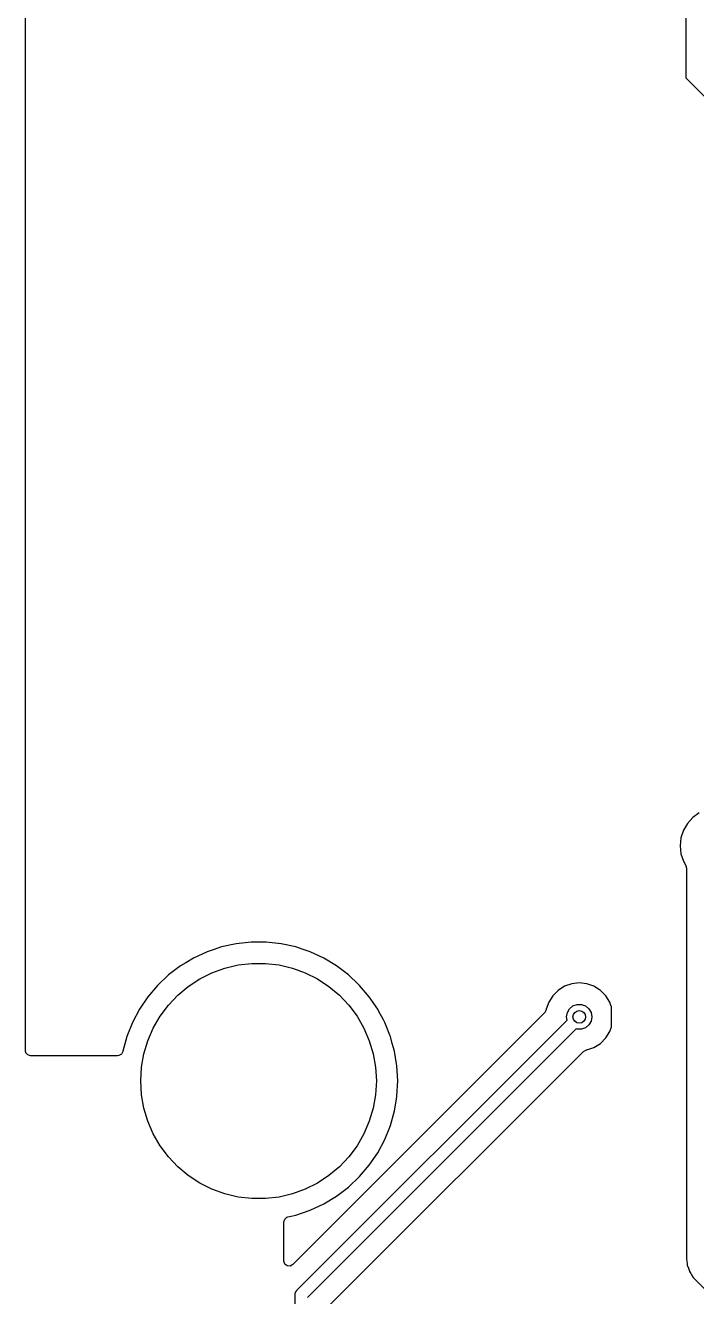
# Model space of a CAD drawing. Extents: x 3.96 to 7.44, y -5.28 to -1.66.
# Drawn here: x 3.962 to 4.59, y -4.062 to -2.873 of the extents above; entities that cross this region are included whole.
import ezdxf

# ---------------------------------------------------------------- set-up
doc = ezdxf.new("R2010")
doc.units = 0
doc.header["$MEASUREMENT"] = 0
doc.layers.add('BLACK', color=7, linetype='CONTINUOUS')

msp = doc.modelspace()

# ---------------------------------------------------------------- linework, layer by layer
at = {"layer": 'BLACK', "linetype": 'CONTINUOUS'}
for p, q in [((4.57984, -2.71817), (4.57984, -2.92163)), ((3.96183, -3.83148), (3.96183, -2.72852)), ((4.57984, -2.92163), (4.63902, -2.98081)), ((4.58615, -3.61351), (4.58116, -3.61905)), ((4.59218, -3.60913), (4.58615, -3.61351)), ((4.57743, -3.6255), (4.57513, -3.63259)), ((4.58116, -3.61905), (4.57743, -3.6255)), ((4.57743, -3.6255), (4.57743, -3.6255)), ((4.57513, -3.63259), (4.57435, -3.64)), ((4.57513, -3.63259), (4.57513, -3.63259)), ((4.57435, -3.64), (4.57513, -3.64741)), ((4.57513, -3.64741), (4.57513, -3.64741)), ((4.57513, -3.64741), (4.57743, -3.6545)), ((4.57743, -3.6545), (4.57743, -3.6545)), ((4.57743, -3.6545), (4.57973, -3.65848)), ((4.57973, -3.65848), (4.5798, -3.6586)), ((4.5798, -3.6586), (4.58045, -3.66104)), ((4.58045, -3.66104), (4.58045, -4.02281)), ((4.15895, -3.73158), (4.14519, -3.73461)), ((4.17295, -3.73006), (4.15895, -3.73158)), ((4.18705, -3.73006), (4.17295, -3.73006)), ((4.17295, -3.73006), (4.17295, -3.73006)), ((4.20105, -3.73158), (4.18705, -3.73006)), ((4.18705, -3.73006), (4.18705, -3.73006)), ((4.21481, -3.73461), (4.20105, -3.73158)), ((4.11905, -3.74503), (4.11179, -3.74939)), ((4.13183, -3.73911), (4.11905, -3.74503)), ((4.11905, -3.74503), (4.11905, -3.74503)), ((4.13758, -3.73718), (4.13183, -3.73911)), ((4.13183, -3.73911), (4.13183, -3.73911)), ((4.13183, -3.73911), (4.13183, -3.73911)), ((4.13183, -3.73911), (4.13183, -3.73911)), ((4.14519, -3.73461), (4.13758, -3.73718)), ((4.22066, -3.73658), (4.21481, -3.73461)), ((4.22817, -3.73911), (4.22066, -3.73658)), ((4.24095, -3.74503), (4.22817, -3.73911)), ((4.22817, -3.73911), (4.22817, -3.73911)), ((4.22817, -3.73911), (4.22817, -3.73911)), ((4.25303, -3.75229), (4.24095, -3.74503)), ((4.24095, -3.74503), (4.24095, -3.74503)), ((4.24095, -3.74503), (4.24095, -3.74503)), ((4.24095, -3.74503), (4.24095, -3.74503)), ((4.10442, -3.75423), (4.09575, -3.76082)), ((4.10697, -3.75229), (4.10442, -3.75423)), ((4.11179, -3.74939), (4.10697, -3.75229)), ((4.13634, -3.75878), (4.14838, -3.75439)), ((4.14838, -3.75439), (4.16086, -3.75144)), ((4.16086, -3.75144), (4.17359, -3.74995)), ((4.17359, -3.74995), (4.18641, -3.74995)), ((4.18641, -3.74995), (4.19914, -3.75144)), ((4.19914, -3.75144), (4.21162, -3.75439)), ((4.21162, -3.75439), (4.22366, -3.75878)), ((4.26158, -3.7588), (4.25303, -3.75229)), ((4.09575, -3.76082), (4.08552, -3.77051)), ((4.09575, -3.76082), (4.09575, -3.76082)), ((4.11417, -3.77158), (4.12488, -3.76453)), ((4.12488, -3.76453), (4.13634, -3.75878)), ((4.22366, -3.75878), (4.23512, -3.76453)), ((4.23512, -3.76453), (4.24583, -3.77158)), ((4.26425, -3.76082), (4.26158, -3.7588)), ((4.2735, -3.76958), (4.26425, -3.76082)), ((4.26425, -3.76082), (4.26425, -3.76082)), ((4.26425, -3.76082), (4.26425, -3.76082)), ((4.27448, -3.77051), (4.2735, -3.76958)), ((4.47294, -3.76908), (4.46624, -3.77143)), ((4.48, -3.76828), (4.47294, -3.76908)), ((4.47294, -3.76908), (4.47294, -3.76908)), ((4.48706, -3.76908), (4.48, -3.76828)), ((4.48, -3.76828), (4.48, -3.76828)), ((4.49376, -3.77143), (4.48706, -3.76908)), ((4.48706, -3.76908), (4.48706, -3.76908)), ((4.0764, -3.78125), (4.0685, -3.79291)), ((4.08552, -3.77051), (4.0764, -3.78125)), ((4.0764, -3.78125), (4.0764, -3.78125)), ((4.09555, -3.78914), (4.10435, -3.77982)), ((4.10435, -3.77982), (4.11417, -3.77158)), ((4.24583, -3.77158), (4.25565, -3.77982)), ((4.25565, -3.77982), (4.26445, -3.78914)), ((4.2836, -3.78125), (4.27448, -3.77051)), ((4.2915, -3.79291), (4.2836, -3.78125)), ((4.2836, -3.78125), (4.2836, -3.78125)), ((4.2836, -3.78125), (4.2836, -3.78125)), ((4.4552, -3.78023), (4.45143, -3.78624)), ((4.46023, -3.7752), (4.4552, -3.78023)), ((4.46624, -3.77143), (4.46023, -3.7752)), ((4.49901, -3.77472), (4.49376, -3.77143)), ((4.49977, -3.7752), (4.49901, -3.77472)), ((4.5048, -3.78023), (4.49977, -3.7752)), ((4.50857, -3.78624), (4.5048, -3.78023)), ((4.0685, -3.79291), (4.0619, -3.80536)), ((4.0685, -3.79291), (4.0685, -3.79291)), ((4.0879, -3.79942), (4.09555, -3.78914)), ((4.26445, -3.78914), (4.2721, -3.79942)), ((4.29257, -3.79493), (4.2915, -3.79291)), ((4.2915, -3.79291), (4.2915, -3.79291)), ((4.2915, -3.79291), (4.2915, -3.79291)), ((4.44905, -3.79323), (4.44798, -3.79576)), ((4.44908, -3.79294), (4.44905, -3.79323)), ((4.45143, -3.78624), (4.44908, -3.79294)), ((4.44908, -3.79294), (4.44908, -3.79294)), ((4.4689, -3.79596), (4.47095, -3.79241)), ((4.47095, -3.79241), (4.47409, -3.78977)), ((4.47409, -3.78977), (4.47795, -3.78837)), ((4.47795, -3.78837), (4.48205, -3.78837)), ((4.48205, -3.78837), (4.48591, -3.78977)), ((4.48591, -3.78977), (4.48905, -3.79241)), ((4.48905, -3.79241), (4.4911, -3.79596)), ((4.50937, -3.78851), (4.50857, -3.78624)), ((4.51016, -3.79076), (4.50937, -3.78851)), ((4.51016, -3.80924), (4.51016, -3.79076)), ((4.0619, -3.80536), (4.05668, -3.81845)), ((4.0619, -3.80536), (4.0619, -3.80536)), ((4.08149, -3.81053), (4.0879, -3.79942)), ((4.44765, -3.79613), (4.21198, -4.03181)), ((4.21582, -4.05582), (4.46871, -3.80294)), ((4.2721, -3.79942), (4.27851, -3.81053)), ((4.29677, -3.80284), (4.29257, -3.79493)), ((4.2981, -3.80536), (4.29677, -3.80284)), ((4.29935, -3.80848), (4.2981, -3.80536)), ((4.2981, -3.80536), (4.2981, -3.80536)), ((4.44798, -3.79576), (4.44765, -3.79613)), ((4.46819, -3.8), (4.4689, -3.79596)), ((4.46871, -3.80294), (4.46819, -3.8)), ((4.4911, -3.80404), (4.48905, -3.80759)), ((4.4911, -3.79596), (4.49181, -3.8)), ((4.49181, -3.8), (4.4911, -3.80404)), ((4.07641, -3.8223), (4.08149, -3.81053)), ((4.47705, -3.8113), (4.22591, -4.06245)), ((4.27851, -3.81053), (4.28359, -3.8223)), ((4.30281, -3.81718), (4.29935, -3.80848)), ((4.30332, -3.81845), (4.30281, -3.81718)), ((4.47795, -3.81163), (4.47705, -3.8113)), ((4.48205, -3.81163), (4.47795, -3.81163)), ((4.48591, -3.81023), (4.48205, -3.81163)), ((4.48905, -3.80759), (4.48591, -3.81023)), ((4.5048, -3.81977), (4.50857, -3.81376)), ((4.50857, -3.81376), (4.51016, -3.80924)), ((4.05668, -3.81845), (4.05291, -3.83202)), ((4.05668, -3.81845), (4.05668, -3.81845)), ((4.07274, -3.83458), (4.07641, -3.8223)), ((4.28359, -3.8223), (4.28726, -3.83458)), ((4.30513, -3.82498), (4.30332, -3.81845)), ((4.30332, -3.81845), (4.30332, -3.81845)), ((4.30709, -3.83203), (4.30513, -3.82498)), ((4.48706, -3.83092), (4.49376, -3.82857)), ((4.49376, -3.82857), (4.49977, -3.8248)), ((4.49977, -3.8248), (4.5048, -3.81977)), ((3.96227, -3.8335), (3.96183, -3.83148)), ((3.96407, -3.83558), (3.96227, -3.8335)), ((3.96671, -3.83636), (3.96407, -3.83558)), ((4.04805, -3.83636), (3.96671, -3.83636)), ((4.04934, -3.83619), (4.04805, -3.83636)), ((4.05168, -3.83475), (4.04934, -3.83619)), ((4.05287, -3.83227), (4.05168, -3.83475)), ((4.05291, -3.83203), (4.05287, -3.83227)), ((4.05291, -3.83202), (4.05291, -3.83203)), ((4.07051, -3.8472), (4.07274, -3.83458)), ((4.24704, -4.06918), (4.48387, -3.83235)), ((4.28726, -3.83458), (4.28949, -3.8472)), ((4.30904, -3.84395), (4.30709, -3.83203)), ((4.30709, -3.83203), (4.30709, -3.83203)), ((4.30709, -3.83203), (4.30709, -3.83203)), ((4.48387, -3.83235), (4.48628, -3.83103)), ((4.48628, -3.83103), (4.48677, -3.83095)), ((4.48677, -3.83095), (4.48706, -3.83092)), ((4.06976, -3.86), (4.07051, -3.8472)), ((4.28949, -3.8472), (4.29024, -3.86)), ((4.30937, -3.84593), (4.30904, -3.84395)), ((4.31013, -3.86), (4.30937, -3.84593)), ((4.07051, -3.8728), (4.06976, -3.86)), ((4.29024, -3.86), (4.28949, -3.8728)), ((4.30937, -3.87407), (4.31013, -3.86)), ((4.07274, -3.88542), (4.07051, -3.8728)), ((4.28949, -3.8728), (4.28726, -3.88542)), ((4.30891, -3.87686), (4.30937, -3.87407)), ((4.30937, -3.87407), (4.30937, -3.87407)), ((4.30937, -3.87407), (4.30937, -3.87407)), ((4.07641, -3.8977), (4.07274, -3.88542)), ((4.28726, -3.88542), (4.28359, -3.8977)), ((4.30332, -3.90155), (4.30709, -3.88797)), ((4.30709, -3.88797), (4.30891, -3.87686)), ((4.08149, -3.90947), (4.07641, -3.8977)), ((4.28359, -3.8977), (4.27851, -3.90947)), ((4.0879, -3.92058), (4.08149, -3.90947)), ((4.27851, -3.90947), (4.2721, -3.92058)), ((4.2981, -3.91464), (4.30332, -3.90155)), ((4.09555, -3.93086), (4.0879, -3.92058)), ((4.2721, -3.92058), (4.26445, -3.93086)), ((4.2915, -3.92709), (4.2981, -3.91464)), ((4.10435, -3.94018), (4.09555, -3.93086)), ((4.26445, -3.93086), (4.25565, -3.94018)), ((4.2836, -3.93875), (4.2915, -3.92709)), ((4.11417, -3.94842), (4.10435, -3.94018)), ((4.25565, -3.94018), (4.24583, -3.94842)), ((4.27448, -3.94949), (4.2836, -3.93875)), ((4.12488, -3.95547), (4.11417, -3.94842)), ((4.13634, -3.96122), (4.12488, -3.95547)), ((4.23512, -3.95547), (4.22366, -3.96122)), ((4.24583, -3.94842), (4.23512, -3.95547)), ((4.25303, -3.96771), (4.26425, -3.95918)), ((4.26425, -3.95918), (4.27448, -3.94949)), ((4.14838, -3.96561), (4.13634, -3.96122)), ((4.16086, -3.96856), (4.14838, -3.96561)), ((4.17359, -3.97005), (4.16086, -3.96856)), ((4.18641, -3.97005), (4.17359, -3.97005)), ((4.19914, -3.96856), (4.18641, -3.97005)), ((4.21162, -3.96561), (4.19914, -3.96856)), ((4.22366, -3.96122), (4.21162, -3.96561)), ((4.24095, -3.97497), (4.25303, -3.96771)), ((4.21481, -3.98539), (4.22817, -3.98089)), ((4.22817, -3.98089), (4.24095, -3.97497)), ((4.20364, -3.99177), (4.20442, -3.98913)), ((4.20364, -4.02835), (4.20364, -3.99177)), ((4.20442, -3.98913), (4.2065, -3.98733)), ((4.2065, -3.98733), (4.20747, -3.987)), ((4.20747, -3.987), (4.20893, -3.98668)), ((4.20893, -3.98668), (4.21481, -3.98539)), ((4.20365, -4.0287), (4.20364, -4.02835)), ((4.20462, -4.03128), (4.20365, -4.0287)), ((4.20682, -4.03293), (4.20462, -4.03128)), ((4.5804, -4.02351), (4.58026, -4.02445)), ((4.58026, -4.02445), (4.58044, -4.0265)), ((4.58045, -4.02281), (4.5804, -4.02351)), ((4.58044, -4.0265), (4.58045, -4.02671)), ((4.58045, -4.02671), (4.58045, -4.02704)), ((4.58045, -4.02704), (4.5806, -4.02832)), ((4.5806, -4.02832), (4.58087, -4.03133)), ((4.20956, -4.03312), (4.20682, -4.03293)), ((4.21198, -4.03181), (4.20956, -4.03312)), ((4.58087, -4.03133), (4.58092, -4.03161)), ((4.58092, -4.03161), (4.58092, -4.03161)), ((4.58092, -4.03161), (4.58099, -4.0319)), ((4.58099, -4.0319), (4.58099, -4.0319)), ((4.58099, -4.0319), (4.58105, -4.03218)), ((4.58105, -4.03218), (4.58209, -4.03502)), ((4.58209, -4.03502), (4.58304, -4.03789)), ((4.58304, -4.03789), (4.58316, -4.03814)), ((4.58316, -4.03814), (4.58316, -4.03815)), ((4.58316, -4.03815), (4.58329, -4.03841)), ((4.58329, -4.03841), (4.58329, -4.03841)), ((4.58329, -4.03841), (4.58342, -4.03867)), ((4.58342, -4.03867), (4.58342, -4.03867)), ((4.58342, -4.03867), (4.58342, -4.03867)), ((4.58342, -4.03867), (4.58444, -4.04023)), ((4.58444, -4.04023), (4.58508, -4.04119)), ((4.58508, -4.04119), (4.58666, -4.04377)), ((4.58666, -4.04377), (4.58684, -4.04399)), ((4.58684, -4.04399), (4.58684, -4.04399)), ((4.58684, -4.04399), (4.58703, -4.04422)), ((4.58703, -4.04422), (4.58703, -4.04422)), ((4.58703, -4.04422), (4.58721, -4.04444)), ((4.58721, -4.04444), (4.58941, -4.04651)), ((4.58941, -4.04651), (4.60911, -4.06621)), ((4.21409, -4.06), (4.2143, -4.05925)), ((4.21409, -5.09), (4.21409, -4.06)), ((4.2143, -4.05847), (4.21468, -4.0578)), ((4.2143, -4.05925), (4.2143, -4.05847)), ((4.21468, -4.0578), (4.21489, -4.05705)), ((4.21489, -4.05705), (4.21544, -4.0565)), ((4.21544, -4.0565), (4.21582, -4.05582))]:
    msp.add_line(p, q, dxfattribs=at)
at = {"layer": 'BLACK'}
msp.add_circle((4.48, -3.8), 0.00591, dxfattribs=at)

doc.saveas('drawing.dxf')
